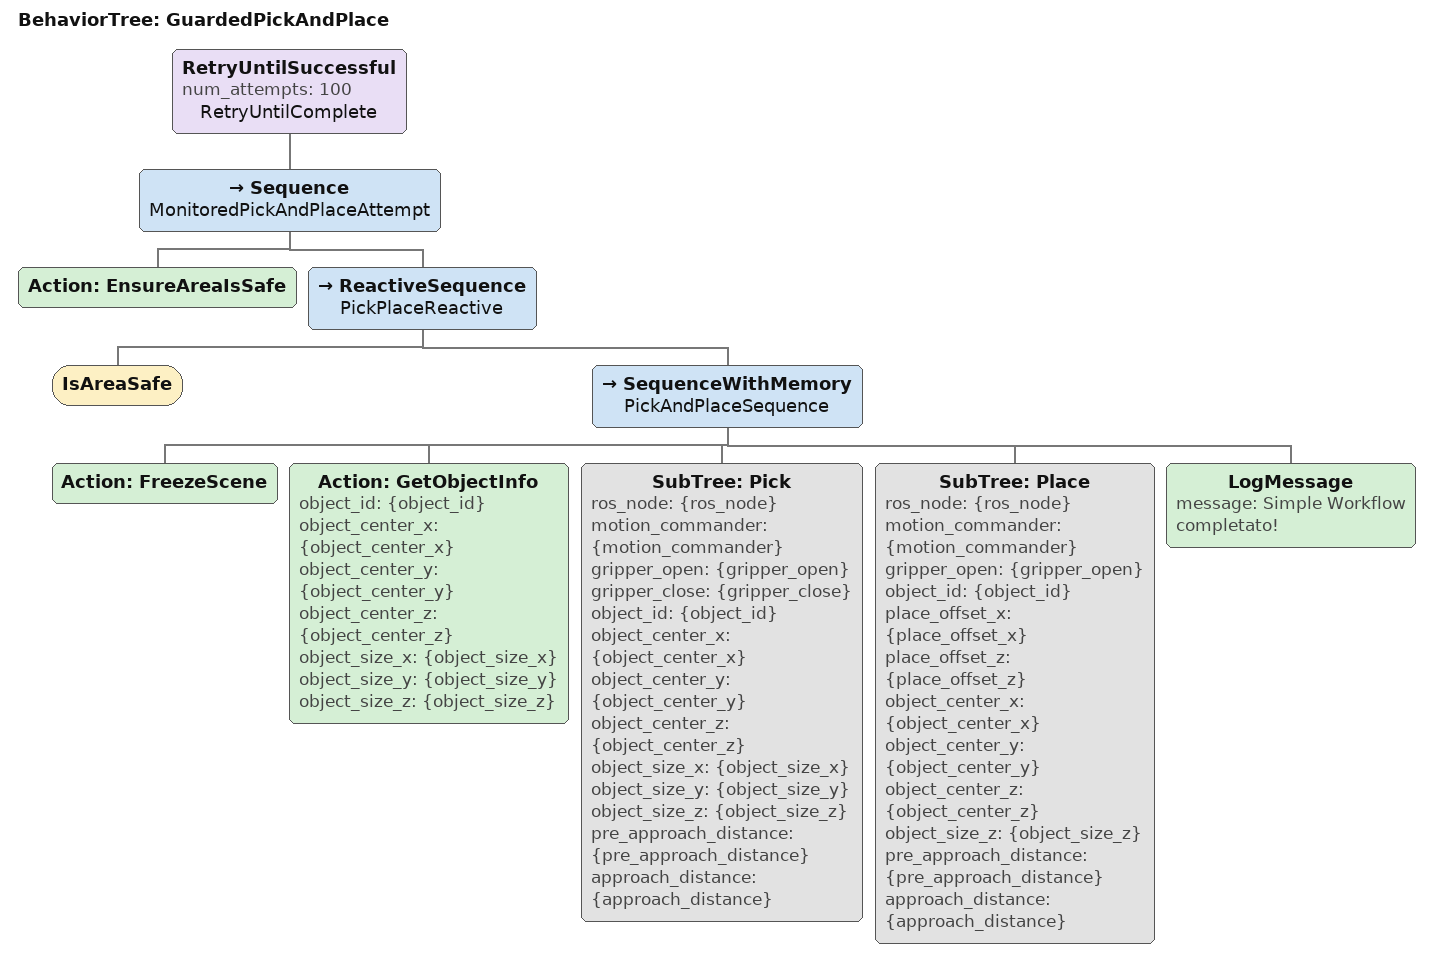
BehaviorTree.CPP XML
<root BTCPP_format="4" main_tree_to_execute="GuardedPickAndPlace">
    <BehaviorTree ID="GuardedPickAndPlace">
        <RetryUntilSuccessful num_attempts="100" name="RetryUntilComplete">
            <Sequence name="MonitoredPickAndPlaceAttempt">
                    <Action ID="EnsureAreaIsSafe"/>
                    <ReactiveSequence name="PickPlaceReactive">
                        <IsAreaSafe/>
                        <SequenceWithMemory name="PickAndPlaceSequence">
                            <!-- 1. Congelamento la scena -->
                            <Action ID="FreezeScene" />

                            <!-- 2. Ottienere informazioni sull'oggetto (posizione, dimensione, ecc.) -->
                            <Action ID="GetObjectInfo"
                                object_id="{object_id}"
                                object_center_x="{object_center_x}"
                                object_center_y="{object_center_y}"
                                object_center_z="{object_center_z}"
                                object_size_x="{object_size_x}"
                                object_size_y="{object_size_y}"
                                object_size_z="{object_size_z}"
                            />

                            <!-- 3. Pick dell'oggetto -->
                            <SubTree ID="Pick"
                                ros_node="{ros_node}"
                                motion_commander="{motion_commander}"
                                gripper_open="{gripper_open}"
                                gripper_close="{gripper_close}"
                                object_id = "{object_id}"
                                object_center_x="{object_center_x}"
                                object_center_y="{object_center_y}"
                                object_center_z="{object_center_z}"
                                object_size_x="{object_size_x}"
                                object_size_y="{object_size_y}"
                                object_size_z="{object_size_z}"
                                pre_approach_distance="{pre_approach_distance}"
                                approach_distance="{approach_distance}"/>

                            <!-- 4. Place dell'oggetto -->
                            <SubTree ID="Place"
                                ros_node="{ros_node}"
                                motion_commander="{motion_commander}"
                                gripper_open="{gripper_open}"
                                object_id = "{object_id}"
                                place_offset_x="{place_offset_x}"
                                place_offset_z="{place_offset_z}"
                                object_center_x="{object_center_x}"
                                object_center_y="{object_center_y}"
                                object_center_z="{object_center_z}"
                                object_size_z="{object_size_z}"
                                pre_approach_distance="{pre_approach_distance}"
                                approach_distance="{approach_distance}"/>

                            <LogMessage message="Simple Workflow completato!" />
                        </SequenceWithMemory>
                    </ReactiveSequence>
                </Sequence>
        </RetryUntilSuccessful>
    </BehaviorTree>
</root>
